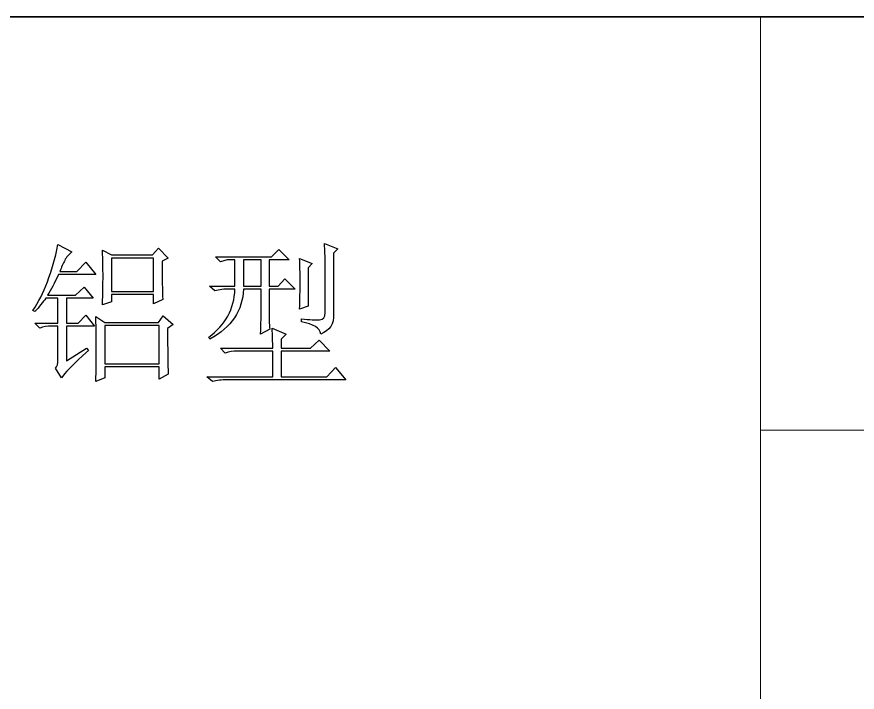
# Model space of a CAD drawing. Header units: millimetres. Extents: x -894 to 2281, y 379 to 1725.
# Drawn here: x -316.6 to -179.7, y 493.3 to 603.3 of the extents above; entities that cross this region are included whole.
import ezdxf

# ---------------------------------------------------------------- set-up
doc = ezdxf.new("R2010")
doc.units = ezdxf.units.MM
doc.layers.add('layer 1', color=7, linetype='Continuous')

msp = doc.modelspace()

# ---------------------------------------------------------------- linework, layer by layer
at = {"layer": 'layer 1', "lineweight": 35}
msp.add_open_spline([(93.735, 603.34), (93.735, 603.34), (-773.752, 603.34), (-773.752, 603.34)], degree=3, dxfattribs=at)
at = {"layer": 'layer 1', "color": 1, "lineweight": 9}
for points in [[(-195.427, 603.34), (-195.427, 603.34), (-195.427, 603.34), (-195.427, 603.34)], [(-195.427, 603.34), (-195.427, 603.34), (-195.427, 401.164), (-195.427, 401.164)], [(93.735, 535.948), (93.735, 535.948), (-195.427, 535.948), (-195.427, 535.948)]]:
    msp.add_open_spline(points, degree=3, dxfattribs=at)
at = {"layer": 'layer 1', "color": 250}
for points, knots in [([(-308.472, 547.26), (-308.472, 547.26), (-308.472, 552.916), (-308.472, 552.916), (-308.472, 552.916), (-308.472, 552.916), (-303.909, 552.916), (-303.909, 552.916), (-303.909, 552.916), (-303.909, 552.916), (-305.298, 554.698), (-305.298, 554.698), (-305.298, 554.698), (-305.298, 554.698), (-306.589, 553.412), (-306.589, 553.412), (-306.589, 553.412), (-306.589, 553.412), (-308.472, 553.412), (-308.472, 553.412), (-308.472, 553.412), (-308.472, 553.412), (-308.472, 557.48), (-308.472, 557.48), (-308.472, 557.48), (-308.472, 557.48), (-304.108, 557.48), (-304.108, 557.48), (-304.108, 557.48), (-304.108, 557.48), (-305.594, 559.266), (-305.594, 559.266), (-305.594, 559.266), (-305.594, 559.266), (-306.987, 557.975), (-306.987, 557.975), (-306.987, 557.975), (-306.987, 557.975), (-311.55, 557.975), (-311.55, 557.975), (-311.55, 557.975), (-311.021, 558.834), (-310.424, 559.961), (-309.764, 561.349), (-309.764, 561.349), (-309.764, 561.349), (-303.71, 561.349), (-303.71, 561.349), (-303.71, 561.349), (-303.71, 561.349), (-305.298, 563.33), (-305.298, 563.33), (-305.298, 563.33), (-305.298, 563.33), (-306.788, 561.844), (-306.788, 561.844), (-306.788, 561.844), (-306.788, 561.844), (-309.565, 561.844), (-309.565, 561.844), (-309.565, 561.844), (-309.298, 562.505), (-309.036, 563.102), (-308.769, 563.631), (-308.769, 563.631), (-308.506, 564.16), (-308.108, 564.621), (-307.579, 565.019), (-307.579, 565.019), (-307.579, 565.019), (-309.861, 566.209), (-309.861, 566.209), (-309.861, 566.209), (-310.788, 561.713), (-312.143, 558.14), (-313.929, 555.494), (-313.929, 555.494), (-313.929, 555.494), (-313.633, 555.295), (-313.633, 555.295), (-313.633, 555.295), (-312.905, 556.091), (-312.308, 556.815), (-311.847, 557.48), (-311.847, 557.48), (-311.847, 557.48), (-309.861, 557.48), (-309.861, 557.48), (-309.861, 557.48), (-309.861, 557.48), (-309.861, 553.412), (-309.861, 553.412), (-309.861, 553.412), (-309.861, 553.412), (-313.633, 553.412), (-313.633, 553.412), (-313.633, 553.412), (-313.633, 553.412), (-312.837, 552.616), (-312.837, 552.616), (-312.837, 552.616), (-312.244, 552.815), (-311.58, 552.916), (-310.856, 552.916), (-310.856, 552.916), (-310.856, 552.916), (-309.861, 552.916), (-309.861, 552.916), (-309.861, 552.916), (-309.861, 552.916), (-309.861, 547.455), (-309.861, 547.455), (-309.861, 547.455), (-309.861, 546.795), (-309.992, 546.333), (-310.259, 546.067), (-310.259, 546.067), (-310.259, 546.067), (-309.268, 544.479), (-309.268, 544.479), (-309.268, 544.479), (-308.934, 545.144), (-307.482, 546.63), (-304.899, 548.945), (-304.899, 548.945), (-304.899, 548.945), (-305.2, 549.343), (-305.2, 549.343), (-305.2, 549.343), (-305.2, 549.343), (-308.472, 547.26), (-308.472, 547.26)], [0, 0, 0, 0, 0.030303, 0.030303, 0.030303, 0.030303, 0.0606061, 0.0606061, 0.0606061, 0.0606061, 0.0909091, 0.0909091, 0.0909091, 0.0909091, 0.1212121, 0.1212121, 0.1212121, 0.1212121, 0.1515152, 0.1515152, 0.1515152, 0.1515152, 0.1818182, 0.1818182, 0.1818182, 0.1818182, 0.2121212, 0.2121212, 0.2121212, 0.2121212, 0.2424242, 0.2424242, 0.2424242, 0.2424242, 0.2727273, 0.2727273, 0.2727273, 0.2727273, 0.3030303, 0.3030303, 0.3030303, 0.3030303, 0.3333333, 0.3333333, 0.3333333, 0.3333333, 0.3636364, 0.3636364, 0.3636364, 0.3636364, 0.3939394, 0.3939394, 0.3939394, 0.3939394, 0.4242424, 0.4242424, 0.4242424, 0.4242424, 0.4545455, 0.4545455, 0.4545455, 0.4545455, 0.4848485, 0.4848485, 0.4848485, 0.4848485, 0.5151515, 0.5151515, 0.5151515, 0.5151515, 0.5454545, 0.5454545, 0.5454545, 0.5454545, 0.5757576, 0.5757576, 0.5757576, 0.5757576, 0.6060606, 0.6060606, 0.6060606, 0.6060606, 0.6363636, 0.6363636, 0.6363636, 0.6363636, 0.6666667, 0.6666667, 0.6666667, 0.6666667, 0.6969697, 0.6969697, 0.6969697, 0.6969697, 0.7272727, 0.7272727, 0.7272727, 0.7272727, 0.7575758, 0.7575758, 0.7575758, 0.7575758, 0.7878788, 0.7878788, 0.7878788, 0.7878788, 0.8181818, 0.8181818, 0.8181818, 0.8181818, 0.8484848, 0.8484848, 0.8484848, 0.8484848, 0.8787879, 0.8787879, 0.8787879, 0.8787879, 0.9090909, 0.9090909, 0.9090909, 0.9090909, 0.9393939, 0.9393939, 0.9393939, 0.9393939, 0.969697, 0.969697, 0.969697, 0.969697, 1, 1, 1, 1]), ([(-294.287, 558.072), (-294.287, 558.072), (-294.287, 556.586), (-294.287, 556.586), (-294.287, 556.586), (-294.287, 556.586), (-292.796, 557.281), (-292.796, 557.281), (-292.796, 557.281), (-292.864, 558.669), (-292.894, 560.752), (-292.894, 563.529), (-292.894, 563.529), (-292.894, 563.529), (-291.903, 564.029), (-291.903, 564.029), (-291.903, 564.029), (-291.903, 564.029), (-293.491, 565.616), (-293.491, 565.616), (-293.491, 565.616), (-293.491, 565.616), (-294.481, 564.524), (-294.481, 564.524), (-294.481, 564.524), (-294.481, 564.524), (-301.132, 564.524), (-301.132, 564.524), (-301.132, 564.524), (-301.132, 564.524), (-302.618, 565.316), (-302.618, 565.316), (-302.618, 565.316), (-302.554, 563.597), (-302.52, 562.175), (-302.52, 561.048), (-302.52, 561.048), (-302.52, 559.927), (-302.554, 558.373), (-302.618, 556.388), (-302.618, 556.388), (-302.618, 556.388), (-301.132, 556.883), (-301.132, 556.883), (-301.132, 556.883), (-301.132, 556.883), (-301.132, 558.072), (-301.132, 558.072), (-301.132, 558.072), (-301.132, 558.072), (-294.287, 558.072), (-294.287, 558.072)], [0, 0, 0, 0, 0.0769231, 0.0769231, 0.0769231, 0.0769231, 0.1538462, 0.1538462, 0.1538462, 0.1538462, 0.2307692, 0.2307692, 0.2307692, 0.2307692, 0.3076923, 0.3076923, 0.3076923, 0.3076923, 0.3846154, 0.3846154, 0.3846154, 0.3846154, 0.4615385, 0.4615385, 0.4615385, 0.4615385, 0.5384615, 0.5384615, 0.5384615, 0.5384615, 0.6153846, 0.6153846, 0.6153846, 0.6153846, 0.6923077, 0.6923077, 0.6923077, 0.6923077, 0.7692308, 0.7692308, 0.7692308, 0.7692308, 0.8461538, 0.8461538, 0.8461538, 0.8461538, 0.9230769, 0.9230769, 0.9230769, 0.9230769, 1, 1, 1, 1]), ([(-276.862, 551.625), (-276.862, 551.625), (-275.372, 552.417), (-275.372, 552.417), (-275.372, 552.417), (-275.439, 553.276), (-275.473, 554.368), (-275.473, 555.693), (-275.473, 555.693), (-275.473, 555.693), (-275.473, 558.966), (-275.473, 558.966), (-275.473, 558.966), (-275.473, 558.966), (-271.206, 558.966), (-271.206, 558.966), (-271.206, 558.966), (-271.206, 558.966), (-272.891, 560.655), (-272.891, 560.655), (-272.891, 560.655), (-272.891, 560.655), (-273.983, 559.461), (-273.983, 559.461), (-273.983, 559.461), (-273.983, 559.461), (-275.473, 559.461), (-275.473, 559.461), (-275.473, 559.461), (-275.473, 559.461), (-275.473, 563.728), (-275.473, 563.728), (-275.473, 563.728), (-275.473, 563.728), (-272.197, 563.728), (-272.197, 563.728), (-272.197, 563.728), (-272.197, 563.728), (-273.886, 565.417), (-273.886, 565.417), (-273.886, 565.417), (-273.886, 565.417), (-275.076, 564.224), (-275.076, 564.224), (-275.076, 564.224), (-275.076, 564.224), (-284.202, 564.224), (-284.202, 564.224), (-284.202, 564.224), (-284.202, 564.224), (-283.411, 563.432), (-283.411, 563.432), (-283.411, 563.432), (-283.411, 563.432), (-282.319, 563.728), (-282.319, 563.728), (-282.319, 563.728), (-282.319, 563.728), (-281.028, 563.728), (-281.028, 563.728), (-281.028, 563.728), (-281.028, 563.728), (-281.028, 559.461), (-281.028, 559.461), (-281.028, 559.461), (-281.028, 559.461), (-285.198, 559.461), (-285.198, 559.461), (-285.198, 559.461), (-285.198, 559.461), (-284.304, 558.669), (-284.304, 558.669), (-284.304, 558.669), (-283.576, 558.868), (-282.78, 558.966), (-281.921, 558.966), (-281.921, 558.966), (-281.921, 558.966), (-281.028, 558.966), (-281.028, 558.966), (-281.028, 558.966), (-281.163, 555.727), (-282.581, 553.111), (-285.295, 551.13), (-285.295, 551.13), (-285.295, 551.13), (-285.096, 550.829), (-285.096, 550.829), (-285.096, 550.829), (-281.591, 552.747), (-279.77, 555.46), (-279.639, 558.966), (-279.639, 558.966), (-279.639, 558.966), (-276.76, 558.966), (-276.76, 558.966), (-276.76, 558.966), (-276.76, 558.966), (-276.76, 555.693), (-276.76, 555.693), (-276.76, 555.693), (-276.76, 554.766), (-276.794, 553.412), (-276.862, 551.625)], [0, 0, 0, 0, 0.0384615, 0.0384615, 0.0384615, 0.0384615, 0.0769231, 0.0769231, 0.0769231, 0.0769231, 0.1153846, 0.1153846, 0.1153846, 0.1153846, 0.1538462, 0.1538462, 0.1538462, 0.1538462, 0.1923077, 0.1923077, 0.1923077, 0.1923077, 0.2307692, 0.2307692, 0.2307692, 0.2307692, 0.2692308, 0.2692308, 0.2692308, 0.2692308, 0.3076923, 0.3076923, 0.3076923, 0.3076923, 0.3461538, 0.3461538, 0.3461538, 0.3461538, 0.3846154, 0.3846154, 0.3846154, 0.3846154, 0.4230769, 0.4230769, 0.4230769, 0.4230769, 0.4615385, 0.4615385, 0.4615385, 0.4615385, 0.5, 0.5, 0.5, 0.5, 0.5384615, 0.5384615, 0.5384615, 0.5384615, 0.5769231, 0.5769231, 0.5769231, 0.5769231, 0.6153846, 0.6153846, 0.6153846, 0.6153846, 0.6538462, 0.6538462, 0.6538462, 0.6538462, 0.6923077, 0.6923077, 0.6923077, 0.6923077, 0.7307692, 0.7307692, 0.7307692, 0.7307692, 0.7692308, 0.7692308, 0.7692308, 0.7692308, 0.8076923, 0.8076923, 0.8076923, 0.8076923, 0.8461538, 0.8461538, 0.8461538, 0.8461538, 0.8846154, 0.8846154, 0.8846154, 0.8846154, 0.9230769, 0.9230769, 0.9230769, 0.9230769, 0.9615385, 0.9615385, 0.9615385, 0.9615385, 1, 1, 1, 1]), ([(-266.444, 566.408), (-266.376, 565.218), (-266.346, 564.194), (-266.346, 563.33), (-266.346, 563.33), (-266.346, 563.33), (-266.346, 555.096), (-266.346, 555.096), (-266.346, 555.096), (-266.346, 554.368), (-266.643, 553.987), (-267.235, 553.958), (-267.235, 553.958), (-267.832, 553.924), (-268.823, 553.974), (-270.216, 554.106), (-270.216, 554.106), (-270.216, 554.106), (-270.216, 553.61), (-270.216, 553.61), (-270.216, 553.61), (-268.23, 553.276), (-267.172, 552.616), (-267.041, 551.625), (-267.041, 551.625), (-265.584, 552.218), (-264.89, 553.31), (-264.954, 554.897), (-264.954, 554.897), (-264.954, 554.897), (-264.954, 564.82), (-264.954, 564.82), (-264.954, 564.82), (-264.954, 564.82), (-264.259, 565.514), (-264.259, 565.514), (-264.259, 565.514), (-264.259, 565.514), (-266.444, 566.408), (-266.444, 566.408)], [0, 0, 0, 0, 0.1, 0.1, 0.1, 0.1, 0.2, 0.2, 0.2, 0.2, 0.3, 0.3, 0.3, 0.3, 0.4, 0.4, 0.4, 0.4, 0.5, 0.5, 0.5, 0.5, 0.6, 0.6, 0.6, 0.6, 0.7, 0.7, 0.7, 0.7, 0.8, 0.8, 0.8, 0.8, 0.9, 0.9, 0.9, 0.9, 1, 1, 1, 1]), ([(-301.132, 564.029), (-301.132, 564.029), (-294.287, 564.029), (-294.287, 564.029), (-294.287, 564.029), (-294.287, 564.029), (-294.287, 558.568), (-294.287, 558.568), (-294.287, 558.568), (-294.287, 558.568), (-301.132, 558.568), (-301.132, 558.568), (-301.132, 558.568), (-301.132, 558.568), (-301.132, 564.029), (-301.132, 564.029)], [0, 0, 0, 0, 0.25, 0.25, 0.25, 0.25, 0.5, 0.5, 0.5, 0.5, 0.75, 0.75, 0.75, 0.75, 1, 1, 1, 1]), ([(-279.639, 563.728), (-279.639, 563.728), (-276.76, 563.728), (-276.76, 563.728), (-276.76, 563.728), (-276.76, 563.728), (-276.76, 559.461), (-276.76, 559.461), (-276.76, 559.461), (-276.76, 559.461), (-279.639, 559.461), (-279.639, 559.461), (-279.639, 559.461), (-279.639, 559.461), (-279.639, 563.728), (-279.639, 563.728)], [0, 0, 0, 0, 0.25, 0.25, 0.25, 0.25, 0.5, 0.5, 0.5, 0.5, 0.75, 0.75, 0.75, 0.75, 1, 1, 1, 1]), ([(-270.512, 555.693), (-270.512, 555.693), (-269.123, 556.189), (-269.123, 556.189), (-269.123, 556.189), (-269.123, 556.189), (-269.123, 562.441), (-269.123, 562.441), (-269.123, 562.441), (-269.123, 562.441), (-268.429, 563.135), (-268.429, 563.135), (-268.429, 563.135), (-268.429, 563.135), (-270.512, 563.927), (-270.512, 563.927), (-270.512, 563.927), (-270.444, 562.869), (-270.41, 561.611), (-270.41, 560.155), (-270.41, 560.155), (-270.41, 558.703), (-270.444, 557.213), (-270.512, 555.693)], [0, 0, 0, 0, 0.1666667, 0.1666667, 0.1666667, 0.1666667, 0.3333333, 0.3333333, 0.3333333, 0.3333333, 0.5, 0.5, 0.5, 0.5, 0.6666667, 0.6666667, 0.6666667, 0.6666667, 0.8333333, 0.8333333, 0.8333333, 0.8333333, 1, 1, 1, 1]), ([(-293.393, 546.266), (-293.393, 546.266), (-293.393, 544.28), (-293.393, 544.28), (-293.393, 544.28), (-293.393, 544.28), (-291.903, 545.076), (-291.903, 545.076), (-291.903, 545.076), (-291.971, 546.596), (-292, 549.077), (-292, 552.518), (-292, 552.518), (-292, 552.518), (-291.111, 553.212), (-291.111, 553.212), (-291.111, 553.212), (-291.111, 553.212), (-292.699, 554.601), (-292.699, 554.601), (-292.699, 554.601), (-292.699, 554.601), (-293.491, 553.509), (-293.491, 553.509), (-293.491, 553.509), (-293.491, 553.509), (-302.224, 553.509), (-302.224, 553.509), (-302.224, 553.509), (-302.224, 553.509), (-303.71, 554.504), (-303.71, 554.504), (-303.71, 554.504), (-303.642, 552.251), (-303.612, 550.385), (-303.612, 548.894), (-303.612, 548.894), (-303.612, 547.409), (-303.642, 545.736), (-303.71, 543.887), (-303.71, 543.887), (-303.71, 543.887), (-302.224, 544.479), (-302.224, 544.479), (-302.224, 544.479), (-302.224, 544.479), (-302.224, 546.266), (-302.224, 546.266), (-302.224, 546.266), (-302.224, 546.266), (-293.393, 546.266), (-293.393, 546.266)], [0, 0, 0, 0, 0.0769231, 0.0769231, 0.0769231, 0.0769231, 0.1538462, 0.1538462, 0.1538462, 0.1538462, 0.2307692, 0.2307692, 0.2307692, 0.2307692, 0.3076923, 0.3076923, 0.3076923, 0.3076923, 0.3846154, 0.3846154, 0.3846154, 0.3846154, 0.4615385, 0.4615385, 0.4615385, 0.4615385, 0.5384615, 0.5384615, 0.5384615, 0.5384615, 0.6153846, 0.6153846, 0.6153846, 0.6153846, 0.6923077, 0.6923077, 0.6923077, 0.6923077, 0.7692308, 0.7692308, 0.7692308, 0.7692308, 0.8461538, 0.8461538, 0.8461538, 0.8461538, 0.9230769, 0.9230769, 0.9230769, 0.9230769, 1, 1, 1, 1]), ([(-302.224, 553.013), (-302.224, 553.013), (-293.393, 553.013), (-293.393, 553.013), (-293.393, 553.013), (-293.393, 553.013), (-293.393, 546.761), (-293.393, 546.761), (-293.393, 546.761), (-293.393, 546.761), (-302.224, 546.761), (-302.224, 546.761), (-302.224, 546.761), (-302.224, 546.761), (-302.224, 553.013), (-302.224, 553.013)], [0, 0, 0, 0, 0.25, 0.25, 0.25, 0.25, 0.5, 0.5, 0.5, 0.5, 0.75, 0.75, 0.75, 0.75, 1, 1, 1, 1]), ([(-274.877, 549.343), (-274.877, 549.343), (-283.411, 549.343), (-283.411, 549.343), (-283.411, 549.343), (-283.411, 549.343), (-282.615, 548.547), (-282.615, 548.547), (-282.615, 548.547), (-282.022, 548.746), (-281.358, 548.848), (-280.634, 548.848), (-280.634, 548.848), (-280.634, 548.848), (-274.877, 548.848), (-274.877, 548.848), (-274.877, 548.848), (-274.877, 548.848), (-274.877, 544.678), (-274.877, 544.678), (-274.877, 544.678), (-274.877, 544.678), (-285.591, 544.678), (-285.591, 544.678), (-285.591, 544.678), (-285.591, 544.678), (-284.698, 543.887), (-284.698, 543.887), (-284.698, 543.887), (-283.974, 544.085), (-283.178, 544.183), (-282.319, 544.183), (-282.319, 544.183), (-282.319, 544.183), (-262.972, 544.183), (-262.972, 544.183), (-262.972, 544.183), (-262.972, 544.183), (-264.657, 546.168), (-264.657, 546.168), (-264.657, 546.168), (-264.657, 546.168), (-266.046, 544.678), (-266.046, 544.678), (-266.046, 544.678), (-266.046, 544.678), (-273.488, 544.678), (-273.488, 544.678), (-273.488, 544.678), (-273.488, 544.678), (-273.488, 548.848), (-273.488, 548.848), (-273.488, 548.848), (-273.488, 548.848), (-265.551, 548.848), (-265.551, 548.848), (-265.551, 548.848), (-265.551, 548.848), (-267.337, 550.63), (-267.337, 550.63), (-267.337, 550.63), (-267.337, 550.63), (-268.725, 549.343), (-268.725, 549.343), (-268.725, 549.343), (-268.725, 549.343), (-273.488, 549.343), (-273.488, 549.343), (-273.488, 549.343), (-273.488, 549.343), (-273.488, 550.829), (-273.488, 550.829), (-273.488, 550.829), (-273.488, 550.829), (-272.696, 551.625), (-272.696, 551.625), (-272.696, 551.625), (-272.696, 551.625), (-274.978, 552.616), (-274.978, 552.616), (-274.978, 552.616), (-274.91, 551.426), (-274.877, 550.334), (-274.877, 549.343)], [0, 0, 0, 0, 0.047619, 0.047619, 0.047619, 0.047619, 0.0952381, 0.0952381, 0.0952381, 0.0952381, 0.1428571, 0.1428571, 0.1428571, 0.1428571, 0.1904762, 0.1904762, 0.1904762, 0.1904762, 0.2380952, 0.2380952, 0.2380952, 0.2380952, 0.2857143, 0.2857143, 0.2857143, 0.2857143, 0.3333333, 0.3333333, 0.3333333, 0.3333333, 0.3809524, 0.3809524, 0.3809524, 0.3809524, 0.4285714, 0.4285714, 0.4285714, 0.4285714, 0.4761905, 0.4761905, 0.4761905, 0.4761905, 0.5238095, 0.5238095, 0.5238095, 0.5238095, 0.5714286, 0.5714286, 0.5714286, 0.5714286, 0.6190476, 0.6190476, 0.6190476, 0.6190476, 0.6666667, 0.6666667, 0.6666667, 0.6666667, 0.7142857, 0.7142857, 0.7142857, 0.7142857, 0.7619048, 0.7619048, 0.7619048, 0.7619048, 0.8095238, 0.8095238, 0.8095238, 0.8095238, 0.8571429, 0.8571429, 0.8571429, 0.8571429, 0.9047619, 0.9047619, 0.9047619, 0.9047619, 0.952381, 0.952381, 0.952381, 0.952381, 1, 1, 1, 1])]:
    msp.add_open_spline(points, degree=3, knots=knots, dxfattribs=at)

doc.saveas('drawing.dxf')
